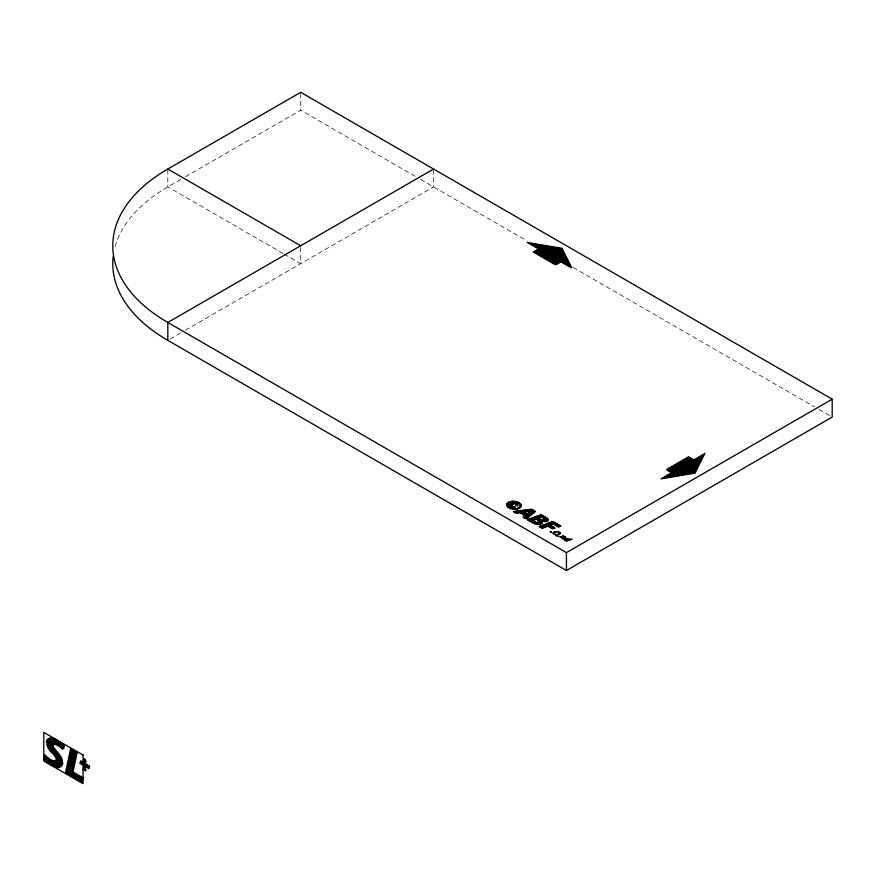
<?xml version="1.0" encoding="UTF-8"?>
<svg xmlns="http://www.w3.org/2000/svg" width="876" height="876" viewBox="0 0 876 876"><rect width="100%" height="100%" fill="white"/><g stroke="black" fill="none" stroke-linecap="round" stroke-linejoin="round"><path stroke-width="0.66" stroke-dasharray="4.38 3.29" d="M180.752 179.46L167.82 186.927A187.913 108.493 0 0 0 114.964 247.141M185.46 176.744L300.698 110.212L415.936 176.744M170.174 339.001L180.752 332.891M185.46 330.175L433.576 186.927L433.576 169.035M420.633 179.46L527.013 240.878M573.145 267.519L814.461 406.836M819.191 409.563L832.2 417.075M283.058 253.46L167.82 186.927L167.82 169.035M284.229 254.139L300.698 263.643L300.698 245.751M300.698 93.59L300.698 110.212"/><path stroke-width="1.31" d="M61.046 766.861L62.503 759.941M62.305 765.361L62.831 762.854M46.308 742.618L46.975 739.475M43.8 759.656L44.884 754.554M46.822 745.399L48.279 738.523M44.731 760.467L45.793 755.473M47.512 747.359L49.494 737.986M45.662 761.277L46.702 756.393M48.322 748.75L50.633 737.833M46.592 762.087L47.611 757.313M49.165 749.976L51.717 737.931M47.545 762.843L48.563 758.025M50.041 751.039L52.779 738.118M48.508 763.489L49.516 758.726M50.928 752.046L53.808 738.468M49.472 764.135L50.469 759.426M51.837 752.988L54.827 738.873M50.447 764.77L51.476 759.897M52.735 753.962L54.038 747.786M54.728 744.512L55.823 739.377M51.41 765.416L52.483 760.368M53.633 754.948L54.914 748.87M55.79 744.72L56.82 739.902M52.407 765.931L53.535 760.62M54.487 756.087L55.79 749.955M56.798 745.18L57.783 740.527M53.403 766.445L54.619 760.664M55.308 757.422L56.688 750.929M54.411 766.883L57.586 751.904M58.758 746.341L59.732 741.775M55.44 767.245L58.462 752.977M59.721 747.009L60.696 742.399M56.48 767.529L59.338 754.039M60.674 747.71L61.659 743.089M57.553 767.683L60.203 755.156M61.594 748.575L62.59 743.877M58.659 767.683L61.035 756.47M62.514 749.451L63.532 744.655M59.798 767.496L61.824 757.926M63.784 748.695L64.474 745.443M65.481 772.917L70.66 748.476M66.28 773.377L71.449 748.936M67.266 773.946L72.434 749.506M68.251 774.504L73.42 750.075M69.226 775.074L74.405 750.644M70.211 775.643L75.391 751.214M71.197 776.213L76.376 751.783M72.182 776.782L73.212 771.909M73.168 777.351L74.197 772.479M74.142 777.91L75.183 773.048M75.128 778.479L76.157 773.617M76.113 779.049L77.143 774.187M79.979 763.554L80.559 760.806M77.099 779.618L78.128 774.756M80.8 764.025L81.38 761.277M78.084 780.188L79.114 775.326M81.621 764.507L82.202 761.748M79.059 780.757L80.099 775.884M82.443 764.978L83.023 762.219M83.286 760.959L83.789 758.583M84.611 759.054L83.286 765.471M80.044 781.326L81.074 776.454M81.03 781.885L82.059 777.023M84.118 770.037L86.045 760.959M82.016 782.454L83.045 777.592M84.939 770.508L86.297 764.113M85.76 770.99L86.045 769.632M86.527 767.343L87.118 764.584M87.348 767.814L87.928 765.055M88.169 768.285L88.75 765.536M73.037 771.811L77.198 752.254M83.286 769.555L85.432 759.525M57.783 745.662L58.758 741.151M88.991 768.756L89.593 766.018M550.216 531.787L551.573 531.962L550.763 531.546A1.128 0.646 0 0 0 550.303 531.699L551.562 531.841M661.139 478.986L661.468 478.307M662.3 478.789L662.979 477.442M666.68 470.051L667.315 468.802M663.46 478.592L664.479 476.577M667.512 470.532L668.815 467.937M664.632 478.395L665.979 475.712M668.333 471.003L670.315 467.072M665.793 478.208L667.479 474.847M669.165 471.485L671.815 466.207M666.954 478.011L668.979 473.982M669.987 471.956L673.315 465.331M668.125 477.814L670.479 473.106M670.819 472.438L674.816 464.466M669.286 477.617L676.316 463.601M670.447 477.431L677.816 462.736M671.607 477.234L679.327 461.871M672.779 477.037L680.827 461.006M673.94 476.84L682.327 460.13M675.1 476.643L683.827 459.265M676.272 476.456L685.328 458.4M677.433 476.259L686.828 457.535M678.593 476.062L688.328 456.67M679.765 475.865L689.204 457.053M680.926 475.668L690.036 457.524M682.086 475.482L690.857 458.006M683.258 475.285L691.69 458.476M684.419 475.088L692.511 458.958M685.58 474.891L693.343 459.44M686.74 474.704L694.504 459.243M687.912 474.507L696.004 458.378M689.073 474.31L697.504 457.513M690.233 474.113L699.004 456.637M691.405 473.916L700.504 455.772M692.566 473.73L702.015 454.907M693.726 473.533L703.516 454.042M694.898 473.336L705.016 453.177M167.82 340.359L167.82 322.467A187.913 108.493 0 0 1 167.82 169.035L300.698 92.319L832.2 399.182L832.2 417.075L566.443 570.506L167.82 340.359A187.913 108.493 0 0 1 113.179 256.548M433.576 169.035L167.82 322.467L566.443 552.614L832.2 399.182M513.391 507.511L513.982 507.511M559.392 533.407L560.421 533.44M570.681 539.123L572.061 539.167M563.246 536.386L564.045 536.408M564.297 540.043L565.217 540.076M519.556 506.744L520.935 506.799M564.264 536.835L565.316 536.879M515.942 502.167L518.428 502.266M518.044 503.054L519.796 503.131M553.227 533.528L554.136 533.561M528.327 520.377L532.838 520.574M538.904 526.476L546.471 526.804M559.195 532.586L560.125 532.63M511.891 501.171L515.756 501.346M510.226 501.499L517.453 501.828M509.219 501.86L511.869 501.981M517.19 502.616L519.172 502.704M507.949 502.605L509.635 502.682M507.532 502.988L509.076 503.054M512.011 503.185L516.183 503.371M518.68 503.481L520.224 503.558M507.204 503.371L508.671 503.437M511.179 503.547L516.906 503.81M519.107 503.908L520.596 503.974M506.996 503.766L508.365 503.831M510.588 503.93L513.588 504.061M515.701 504.16L517.464 504.237M519.446 504.324L520.848 504.39M506.832 504.16L508.2 504.226M510.171 504.313L512.767 504.423M516.095 504.576L517.749 504.653M519.698 504.729L521.045 504.795M506.777 504.554L508.102 504.62M509.909 504.696L512.197 504.806M516.063 504.97L517.858 505.058M519.807 505.145L521.143 505.2M506.744 504.959L508.069 505.014M509.799 505.091L511.803 505.189M516.073 505.375L517.793 505.452M519.884 505.551L521.209 505.605M506.821 505.364L508.146 505.419M509.843 505.496L511.65 505.583M516.829 505.813L517.519 505.846M519.851 505.945L521.176 506M506.919 505.77L508.277 505.824M510.04 505.912L511.836 505.989M519.742 506.339L521.111 506.405M507.127 506.175L508.518 506.24M513.435 506.459L514.53 506.514M507.379 506.591L508.868 506.656M511.004 506.755L515.285 506.941M519.227 507.116L520.705 507.193M507.751 507.007L509.306 507.084M511.945 507.193L514.979 507.335M518.789 507.5L520.366 507.576M508.179 507.434L509.931 507.511M518.209 507.883L519.917 507.96M508.803 507.861L510.807 507.949M517.409 508.244L519.38 508.332M509.58 508.299L512.307 508.419M516.008 508.584L518.636 508.704M530.133 509.219L531.918 509.295M510.631 508.748L517.639 509.055M527.812 509.514L532.674 509.733M512.46 509.23L515.986 509.383M525.49 509.81L533.429 510.16M523.169 510.106L534.185 510.599M520.848 510.401L534.929 511.036M518.515 510.697L535.466 511.464M516.194 511.004L528.907 511.573M530.407 511.639L534.995 511.836M513.873 511.299L526.815 511.88M529.903 512.011L534.535 512.219M513.259 511.672L524.724 512.186M529.4 512.394L534.075 512.602M514.015 512.11L523.936 512.548M528.896 512.767L533.604 512.986M514.77 512.537L524.691 512.986M528.381 513.15L533.145 513.358M515.515 512.975L518.472 513.106M520.782 513.216L525.436 513.424M527.878 513.533L532.674 513.741M521.538 513.643L526.191 513.851M527.374 513.905L532.214 514.124M522.293 514.081L531.754 514.508M540.339 514.891L541.718 514.946M523.049 514.519L531.283 514.88M539.342 515.241L542.463 515.384M523.793 514.957L530.823 515.263M538.357 515.603L543.219 515.822M524.549 515.384L530.352 515.646M537.371 515.964L543.974 516.26M524.779 515.8L529.892 516.03M536.386 516.314L544.73 516.687M524.275 516.172L529.433 516.413M535.389 516.676L545.485 517.125M523.771 516.555L528.962 516.785M534.404 517.026L541.686 517.355M542.014 517.377L546.197 517.563M523.268 516.939L528.502 517.168M533.418 517.387L540.711 517.716M542.77 517.804L546.887 517.99M523.049 517.322L528.031 517.552M532.433 517.749L539.747 518.077M543.481 518.242L547.489 518.417M523.804 517.76L527.571 517.935M531.447 518.099L538.773 518.428M543.952 518.658L547.938 518.844M524.56 518.198L527.111 518.307M530.451 518.461L539.364 518.855M544.095 519.074L548.212 519.249M525.315 518.636L526.64 518.691M529.465 518.822L540.185 519.293M543.897 519.457L548.365 519.665M528.48 519.172L535.784 519.501M536.802 519.545L541.335 519.753M543.164 519.829L548.365 520.059M527.494 519.534L534.798 519.862M537.557 519.983L548.19 520.453M527.571 519.939L533.812 520.213M538.236 520.41L547.872 520.848M538.707 520.837L547.358 521.22M529.082 520.804L533.593 521.012M538.85 521.242L546.449 521.581M551.781 521.822L553.774 521.91M529.838 521.242L534.36 521.439M538.641 521.636L542.047 521.789M550.796 522.184L554.519 522.348M530.593 521.68L535.313 521.888M537.973 522.008L542.178 522.195M549.81 522.534L555.274 522.775M531.338 522.107L542.255 522.6M548.825 522.895L556.03 523.213M532.093 522.545L542.135 522.994M547.828 523.246L556.786 523.651M532.915 522.983L541.839 523.388M546.843 523.607L557.541 524.089M533.758 523.421L541.368 523.76M545.857 523.968L553.347 524.297M553.709 524.319L558.297 524.516M534.776 523.87L540.558 524.133M544.872 524.319L552.373 524.658M554.453 524.746L559.041 524.954M536.517 524.352L538.97 524.461M543.876 524.68L551.398 525.02M555.209 525.184L559.797 525.392M542.89 525.042L550.632 525.381M555.964 525.622L560.552 525.83M541.905 525.392L551.387 525.819M556.72 526.06L560.859 526.235M540.919 525.753L552.143 526.257M557.475 526.487L559.863 526.596M539.934 526.104L547.445 526.443M548.266 526.476L552.887 526.684M558.231 526.925L558.877 526.958M549.022 526.914L553.643 527.122M539.627 526.892L545.485 527.155M549.778 527.352L554.399 527.56M540.382 527.33L544.511 527.516M550.533 527.79L555.154 527.987M541.138 527.768L543.525 527.878M551.289 528.217L554.475 528.359M541.894 528.206L542.551 528.228M552.033 528.655L553.49 528.721M555.472 531.622L558.549 531.754M554.3 531.973L556.183 532.05M558.33 532.148L559.545 532.203M553.161 532.717L554.3 532.772M559.501 533.002L560.41 533.046M553.052 533.112L553.993 533.155M558.855 533.78L560.136 533.834M553.698 533.944L554.76 533.999M557.946 534.141L559.545 534.207M554.497 534.382L558.614 534.568M555.439 534.831L556.249 534.864M555.526 535.236L556.37 535.269M561.801 536.32L563.115 536.375M560.804 536.67L562.469 536.747M559.808 537.032L561.297 537.097M564.692 537.251L565.622 537.295M564.122 537.623L565.392 537.678M563.137 537.984L564.637 538.05M562.14 538.335L563.64 538.401M566.071 538.51L568.261 538.609M562.042 538.74L562.644 538.762M564.921 538.86L566.597 538.937M568.053 539.003L569.017 539.047M564.308 539.233L565.513 539.288M569.685 539.474L571.174 539.55M564.089 539.627L565.009 539.671M568.623 539.835L570.177 539.901M567.593 540.185L569.181 540.262M565.097 540.47L568.185 540.612M568.579 539.43L569.258 539.463M510.412 506.328L512.58 506.427M556.862 536.101L559.008 536.2M565.907 540.908L567.199 540.974M553.577 532.334L554.946 532.411M508.474 502.222L510.401 502.331M555.734 535.641L556.632 535.696M562.797 535.959L563.739 536.013M513.971 502.879L514.573 502.912M527.1 242.466L562.02 248.302M528.6 243.331L562.359 248.981M530.1 244.196L562.688 249.649M531.601 245.061L563.027 250.317M533.101 245.926L563.367 250.996M534.601 246.791L563.706 251.664M536.101 247.667L564.045 252.332M537.601 248.532L564.374 253.011M537.941 249.2L564.713 253.679M537.119 249.682L565.053 254.358M536.287 250.153L565.392 255.025M535.466 250.635L565.732 255.693M534.634 251.105L566.071 256.372M533.812 251.587L566.4 257.04M533.145 252.091L566.739 257.708M534.645 252.956L567.079 258.387M536.156 253.832L567.418 259.055M537.656 254.697L567.757 259.734M539.156 255.562L568.086 260.402M540.656 256.427L568.425 261.07M542.156 257.292L568.765 261.749M543.657 258.157L569.104 262.417M545.157 259.033L569.444 263.085M546.657 259.898L560.465 262.209M561.625 262.395L569.772 263.764M548.157 260.763L559.633 262.68M563.126 263.271L570.112 264.432M549.668 261.628L558.811 263.161M564.626 264.136L570.451 265.11M551.168 262.493L557.979 263.632M566.137 265.001L570.791 265.778M552.668 263.358L557.158 264.114M567.637 265.866L571.13 266.446M554.169 264.234L556.326 264.596M569.137 266.731L571.459 267.125M570.637 267.596L571.798 267.793M167.82 169.035L300.698 245.751M566.443 552.614L566.443 570.506M83.045 755.046L43.8 732.391L43.8 761.025L83.045 783.681L83.045 755.046"/></g></svg>
